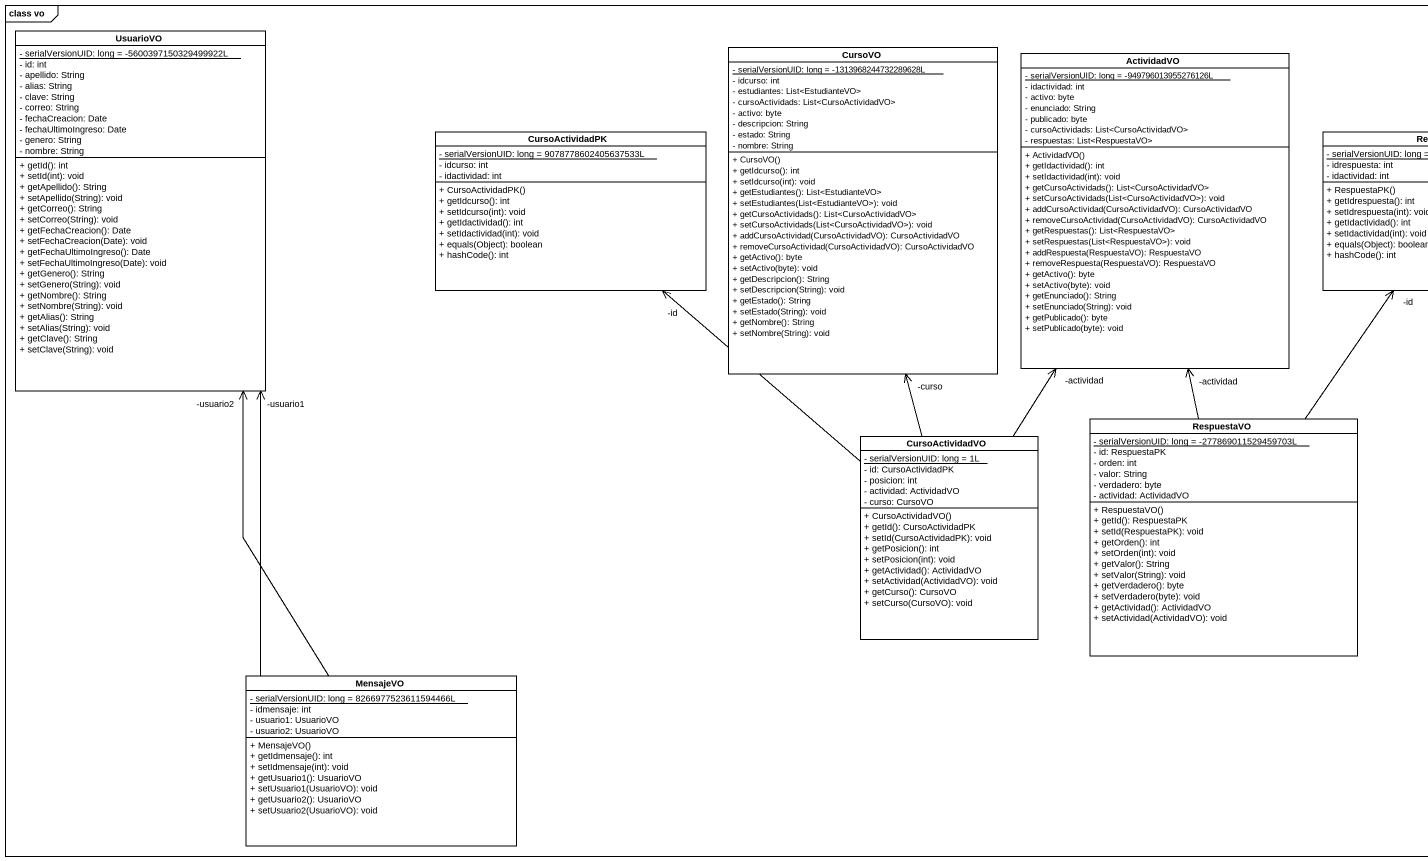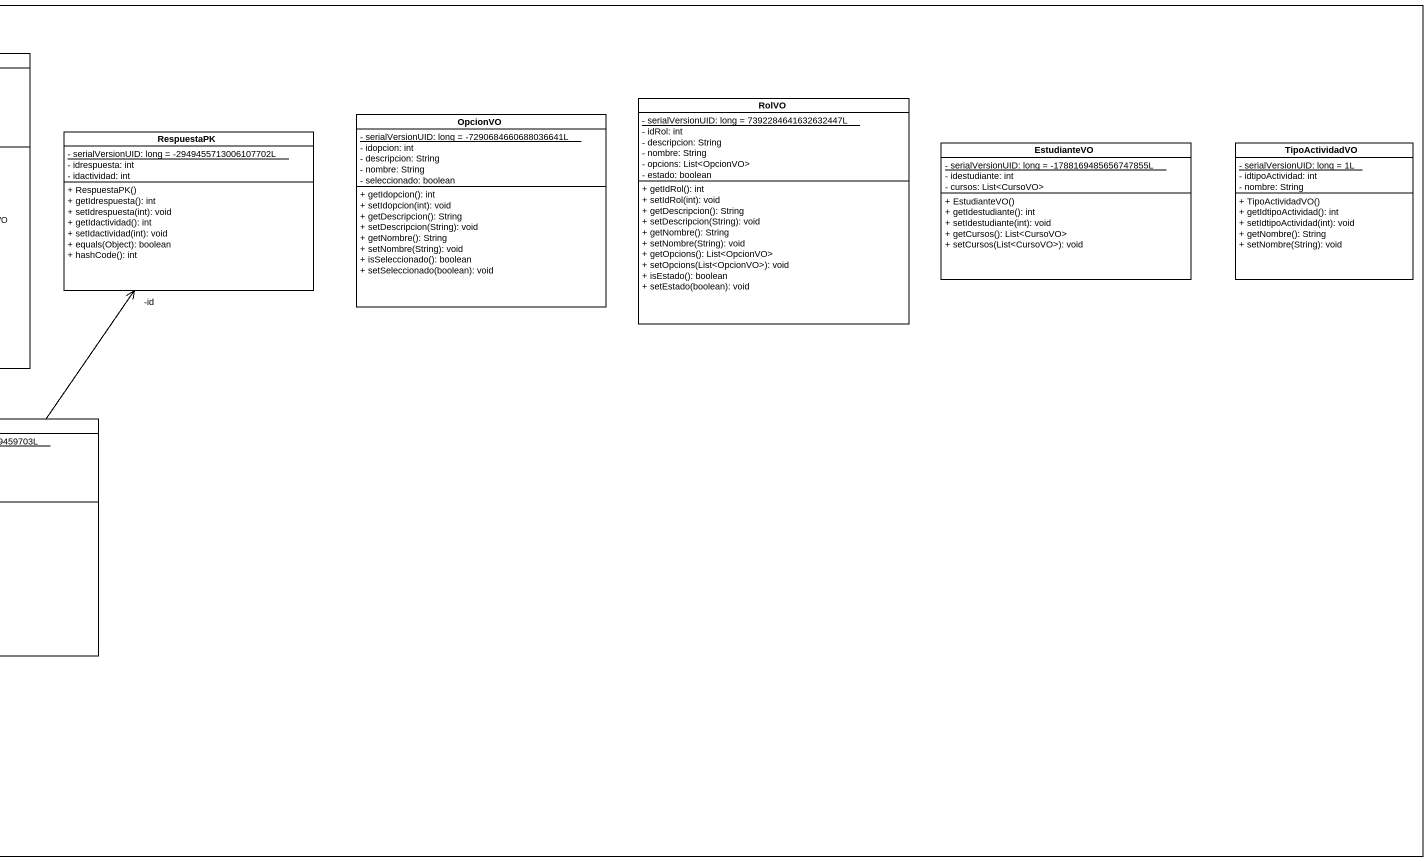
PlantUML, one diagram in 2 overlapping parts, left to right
@startuml
mainframe class vo
hide circle
hide empty members
skinparam classAttributeIconSize 0
class UsuarioVO {
  {static} - serialVersionUID: long = -5600397150329499922L
  - id: int
  - apellido: String
  - alias: String
  - clave: String
  - correo: String
  - fechaCreacion: Date
  - fechaUltimoIngreso: Date
  - genero: String
  - nombre: String
  + getId(): int
  + setId(int): void
  + getApellido(): String
  + setApellido(String): void
  + getCorreo(): String
  + setCorreo(String): void
  + getFechaCreacion(): Date
  + setFechaCreacion(Date): void
  + getFechaUltimoIngreso(): Date
  + setFechaUltimoIngreso(Date): void
  + getGenero(): String
  + setGenero(String): void
  + getNombre(): String
  + setNombre(String): void
  + getAlias(): String
  + setAlias(String): void
  + getClave(): String
  + setClave(String): void
}
class CursoVO {
  {static} - serialVersionUID: long = -1313968244732289628L
  - idcurso: int
  - estudiantes: List<EstudianteVO>
  - cursoActividads: List<CursoActividadVO>
  - activo: byte
  - descripcion: String
  - estado: String
  - nombre: String
  + CursoVO()
  + getIdcurso(): int
  + setIdcurso(int): void
  + getEstudiantes(): List<EstudianteVO>
  + setEstudiantes(List<EstudianteVO>): void
  + getCursoActividads(): List<CursoActividadVO>
  + setCursoActividads(List<CursoActividadVO>): void
  + addCursoActividad(CursoActividadVO): CursoActividadVO
  + removeCursoActividad(CursoActividadVO): CursoActividadVO
  + getActivo(): byte
  + setActivo(byte): void
  + getDescripcion(): String
  + setDescripcion(String): void
  + getEstado(): String
  + setEstado(String): void
  + getNombre(): String
  + setNombre(String): void
}
class ActividadVO {
  {static} - serialVersionUID: long = -949796013955276126L
  - idactividad: int
  - activo: byte
  - enunciado: String
  - publicado: byte
  - cursoActividads: List<CursoActividadVO>
  - respuestas: List<RespuestaVO>
  + ActividadVO()
  + getIdactividad(): int
  + setIdactividad(int): void
  + getCursoActividads(): List<CursoActividadVO>
  + setCursoActividads(List<CursoActividadVO>): void
  + addCursoActividad(CursoActividadVO): CursoActividadVO
  + removeCursoActividad(CursoActividadVO): CursoActividadVO
  + getRespuestas(): List<RespuestaVO>
  + setRespuestas(List<RespuestaVO>): void
  + addRespuesta(RespuestaVO): RespuestaVO
  + removeRespuesta(RespuestaVO): RespuestaVO
  + getActivo(): byte
  + setActivo(byte): void
  + getEnunciado(): String
  + setEnunciado(String): void
  + getPublicado(): byte
  + setPublicado(byte): void
}
class RolVO {
  {static} - serialVersionUID: long = 7392284641632632447L
  - idRol: int
  - descripcion: String
  - nombre: String
  - opcions: List<OpcionVO>
  - estado: boolean
  + getIdRol(): int
  + setIdRol(int): void
  + getDescripcion(): String
  + setDescripcion(String): void
  + getNombre(): String
  + setNombre(String): void
  + getOpcions(): List<OpcionVO>
  + setOpcions(List<OpcionVO>): void
  + isEstado(): boolean
  + setEstado(boolean): void
}
class CursoActividadPK {
  {static} - serialVersionUID: long = 9078778602405637533L
  - idcurso: int
  - idactividad: int
  + CursoActividadPK()
  + getIdcurso(): int
  + setIdcurso(int): void
  + getIdactividad(): int
  + setIdactividad(int): void
  + equals(Object): boolean
  + hashCode(): int
}
class RespuestaPK {
  {static} - serialVersionUID: long = -2949455713006107702L
  - idrespuesta: int
  - idactividad: int
  + RespuestaPK()
  + getIdrespuesta(): int
  + setIdrespuesta(int): void
  + getIdactividad(): int
  + setIdactividad(int): void
  + equals(Object): boolean
  + hashCode(): int
}
class OpcionVO {
  {static} - serialVersionUID: long = -7290684660688036641L
  - idopcion: int
  - descripcion: String
  - nombre: String
  - seleccionado: boolean
  + getIdopcion(): int
  + setIdopcion(int): void
  + getDescripcion(): String
  + setDescripcion(String): void
  + getNombre(): String
  + setNombre(String): void
  + isSeleccionado(): boolean
  + setSeleccionado(boolean): void
}
class EstudianteVO {
  {static} - serialVersionUID: long = -1788169485656747855L
  - idestudiante: int
  - cursos: List<CursoVO>
  + EstudianteVO()
  + getIdestudiante(): int
  + setIdestudiante(int): void
  + getCursos(): List<CursoVO>
  + setCursos(List<CursoVO>): void
}
class TipoActividadVO {
  {static} - serialVersionUID: long = 1L
  - idtipoActividad: int
  - nombre: String
  + TipoActividadVO()
  + getIdtipoActividad(): int
  + setIdtipoActividad(int): void
  + getNombre(): String
  + setNombre(String): void
}
class CursoActividadVO {
  {static} - serialVersionUID: long = 1L
  - id: CursoActividadPK
  - posicion: int
  - actividad: ActividadVO
  - curso: CursoVO
  + CursoActividadVO()
  + getId(): CursoActividadPK
  + setId(CursoActividadPK): void
  + getPosicion(): int
  + setPosicion(int): void
  + getActividad(): ActividadVO
  + setActividad(ActividadVO): void
  + getCurso(): CursoVO
  + setCurso(CursoVO): void
}
class RespuestaVO {
  {static} - serialVersionUID: long = -277869011529459703L
  - id: RespuestaPK
  - orden: int
  - valor: String
  - verdadero: byte
  - actividad: ActividadVO
  + RespuestaVO()
  + getId(): RespuestaPK
  + setId(RespuestaPK): void
  + getOrden(): int
  + setOrden(int): void
  + getValor(): String
  + setValor(String): void
  + getVerdadero(): byte
  + setVerdadero(byte): void
  + getActividad(): ActividadVO
  + setActividad(ActividadVO): void
}
class MensajeVO {
  {static} - serialVersionUID: long = 8266977523611594466L
  - idmensaje: int
  - usuario1: UsuarioVO
  - usuario2: UsuarioVO
  + MensajeVO()
  + getIdmensaje(): int
  + setIdmensaje(int): void
  + getUsuario1(): UsuarioVO
  + setUsuario1(UsuarioVO): void
  + getUsuario2(): UsuarioVO
  + setUsuario2(UsuarioVO): void
}
CursoActividadVO -up-> "-curso" CursoVO
CursoActividadVO -up-> "-actividad" ActividadVO
CursoActividadVO -up-> "-id" CursoActividadPK
RespuestaVO -up-> "-actividad" ActividadVO
RespuestaVO -up-> "-id" RespuestaPK
MensajeVO -up-> "-usuario1" UsuarioVO
MensajeVO -up-> "-usuario2" UsuarioVO
@enduml
